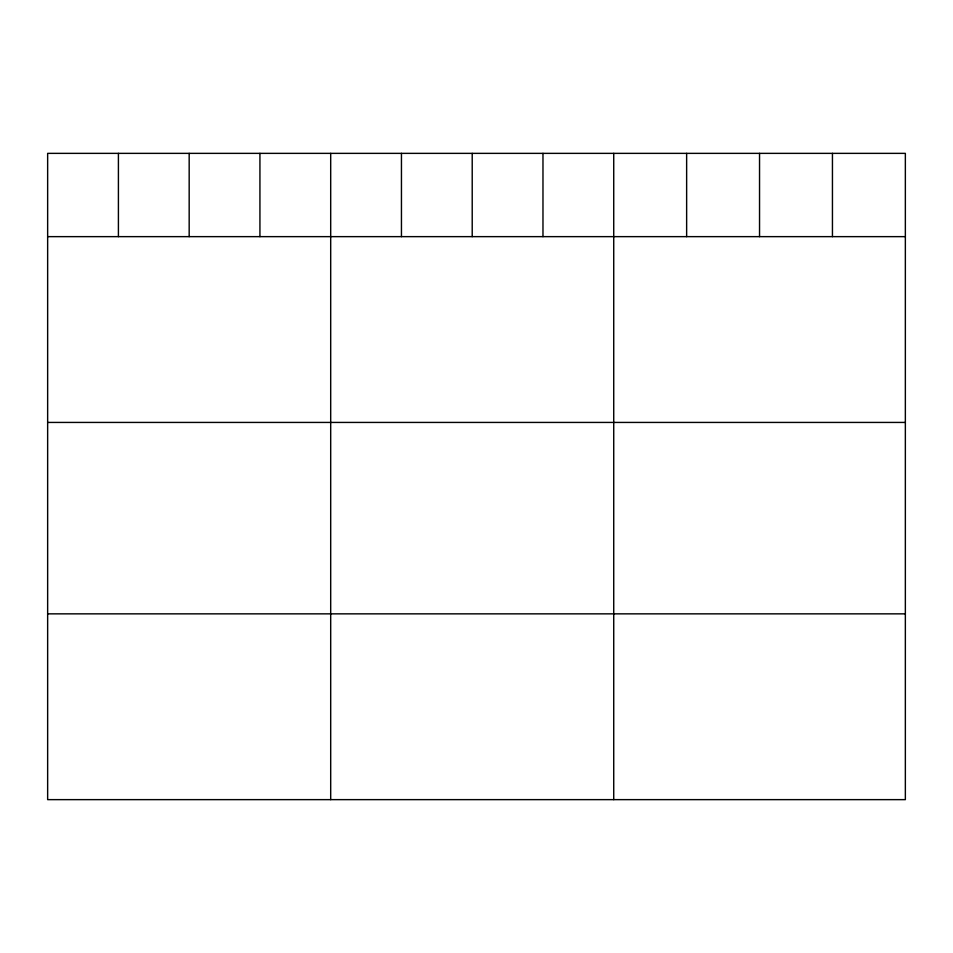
<?xml version="1.0" encoding="UTF-8"?>
<svg xmlns="http://www.w3.org/2000/svg" width="953" height="953" viewBox="0 0 953 953"><rect width="100%" height="100%" fill="white"/><g stroke="black" fill="none" stroke-linecap="round" stroke-linejoin="round"><path stroke-width="1.43" d="M905.35 236.642L905.35 799.638L47.65 799.638L47.65 153.362L905.35 153.362L905.35 236.642L47.65 236.642M47.65 422.429L905.35 422.429M47.65 613.851L905.35 613.851M832.445 153.362L832.445 236.642M759.541 153.362L759.541 236.642M686.636 153.362L686.636 236.642M613.732 153.362L613.732 799.638M542.972 153.362L542.972 236.642M472.211 153.362L472.211 236.642M401.451 153.362L401.451 236.642M330.691 153.362L330.691 799.638M259.931 153.362L259.931 236.642M189.171 153.362L189.171 236.642M118.41 153.362L118.41 236.642"/></g></svg>
